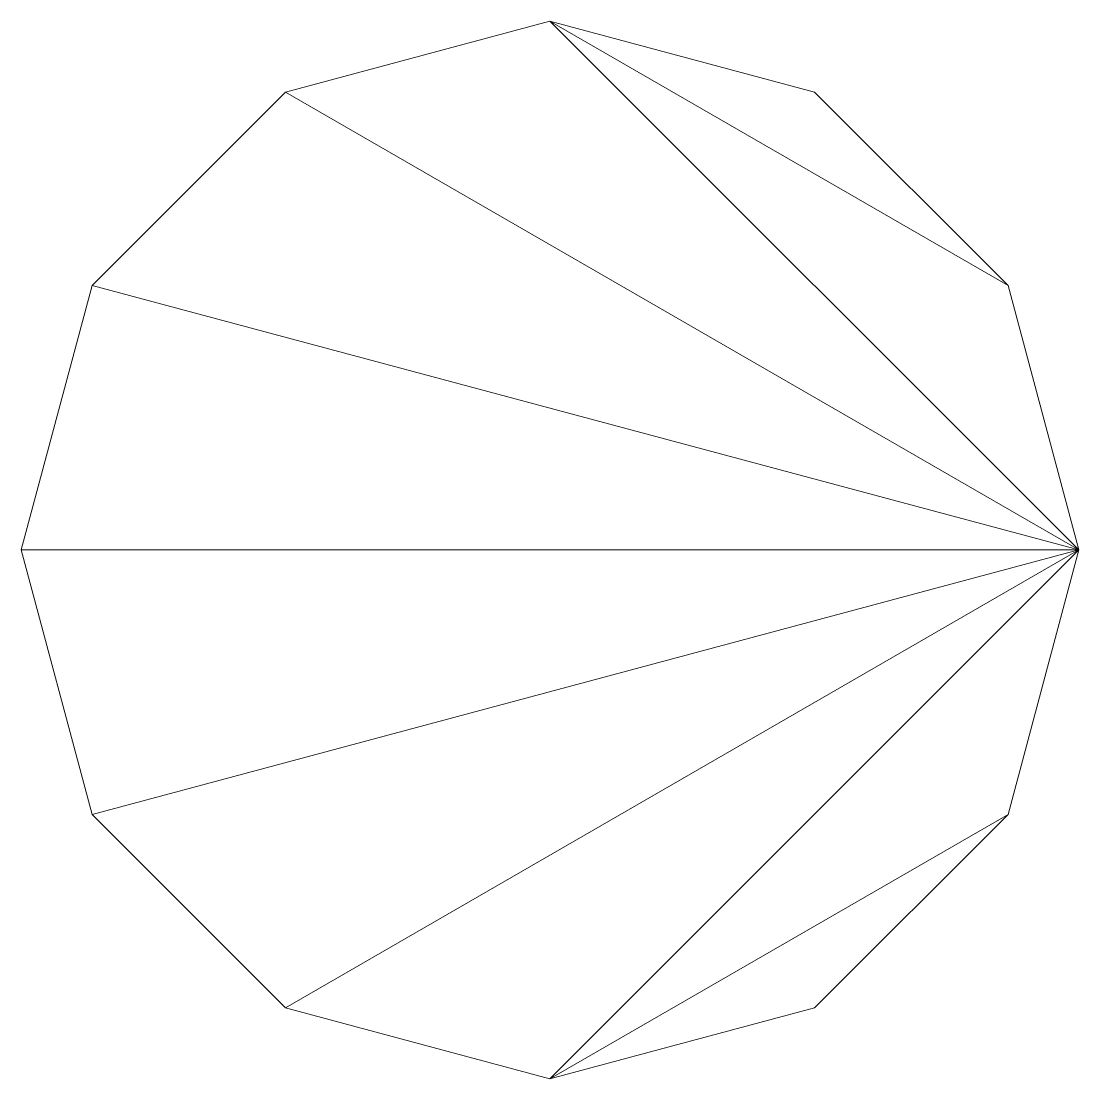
# Model space of a CAD drawing. Header units: metres. Extents: x -8.2 to -6.2, y -1.82 to 0.18.
import ezdxf

# ---------------------------------------------------------------- set-up
doc = ezdxf.new("R2010")
doc.units = ezdxf.units.M
doc.linetypes.add('AUSGEZOGEN', pattern=[0])
doc.layers.add('STANDARD', color=7, linetype='AUSGEZOGEN', lineweight=25)

msp = doc.modelspace()

# ---------------------------------------------------------------- meshes
at = {"layer": 'STANDARD', "color": 7, "linetype": 'AUSGEZOGEN', "lineweight": 13}
mesh = msp.add_polyface(dxfattribs=at)
corners = [(-6.6967, -1.6862), (-6.3306, -1.3202), (-7.1967, -1.8202), (-6.1967, -0.8202), (-7.6967, -1.6862), (-8.0627, -1.3202), (-8.1967, -0.8202), (-8.0627, -0.3202), (-7.6967, 0.0458), (-7.1967, 0.1798), (-6.3306, -0.3202), (-6.6967, 0.0458), (-6.3306, -1.3202, 1), (-6.1967, -0.8202, 1), (-6.3306, -0.3202, 1), (-6.6967, 0.0458, 1), (-7.1967, 0.1798, 1), (-7.6967, 0.0458, 1), (-8.0627, -0.3202, 1), (-8.1967, -0.8202, 1), (-8.0627, -1.3202, 1), (-7.6967, -1.6862, 1), (-7.1967, -1.8202, 1), (-6.6967, -1.6862, 1)]
mesh.append_faces([[corners[k] for k in face] for face in [(3, 1, 12, 13), (10, 3, 13, 14), (11, 10, 14, 15), (9, 11, 15, 16), (8, 9, 16, 17), (7, 8, 17, 18), (6, 7, 18, 19), (5, 6, 19, 20), (4, 5, 20, 21), (2, 4, 21, 22), (0, 2, 22, 23), (1, 0, 23, 12)]], dxfattribs={"color": 7})
mesh.append_faces([[corners[k] for k in face] for face in [(2, 3, 4), (4, 3, 5), (5, 3, 6), (6, 3, 7), (7, 3, 8), (8, 3, 9), (16, 13, 17), (17, 13, 18), (18, 13, 19), (19, 13, 20), (20, 13, 21), (21, 13, 22)]], dxfattribs={"vtx0": -1, "vtx1": -1, "color": 7})
mesh.append_faces([[corners[k] for k in face] for face in [(9, 3, 10), (22, 13, 12)]], dxfattribs={"vtx0": -1, "vtx2": -1, "color": 7})
mesh.append_faces([[corners[k] for k in face] for face in [(0, 1, 2), (15, 14, 16)]], dxfattribs={"vtx1": -1, "color": 7})
mesh.append_faces([[corners[k] for k in face] for face in [(1, 3, 2), (14, 13, 16)]], dxfattribs={"vtx1": -1, "vtx2": -1, "color": 7})
mesh.append_faces([[corners[k] for k in face] for face in [(10, 11, 9), (12, 23, 22)]], dxfattribs={"vtx2": -1, "color": 7})

doc.saveas('drawing.dxf')
